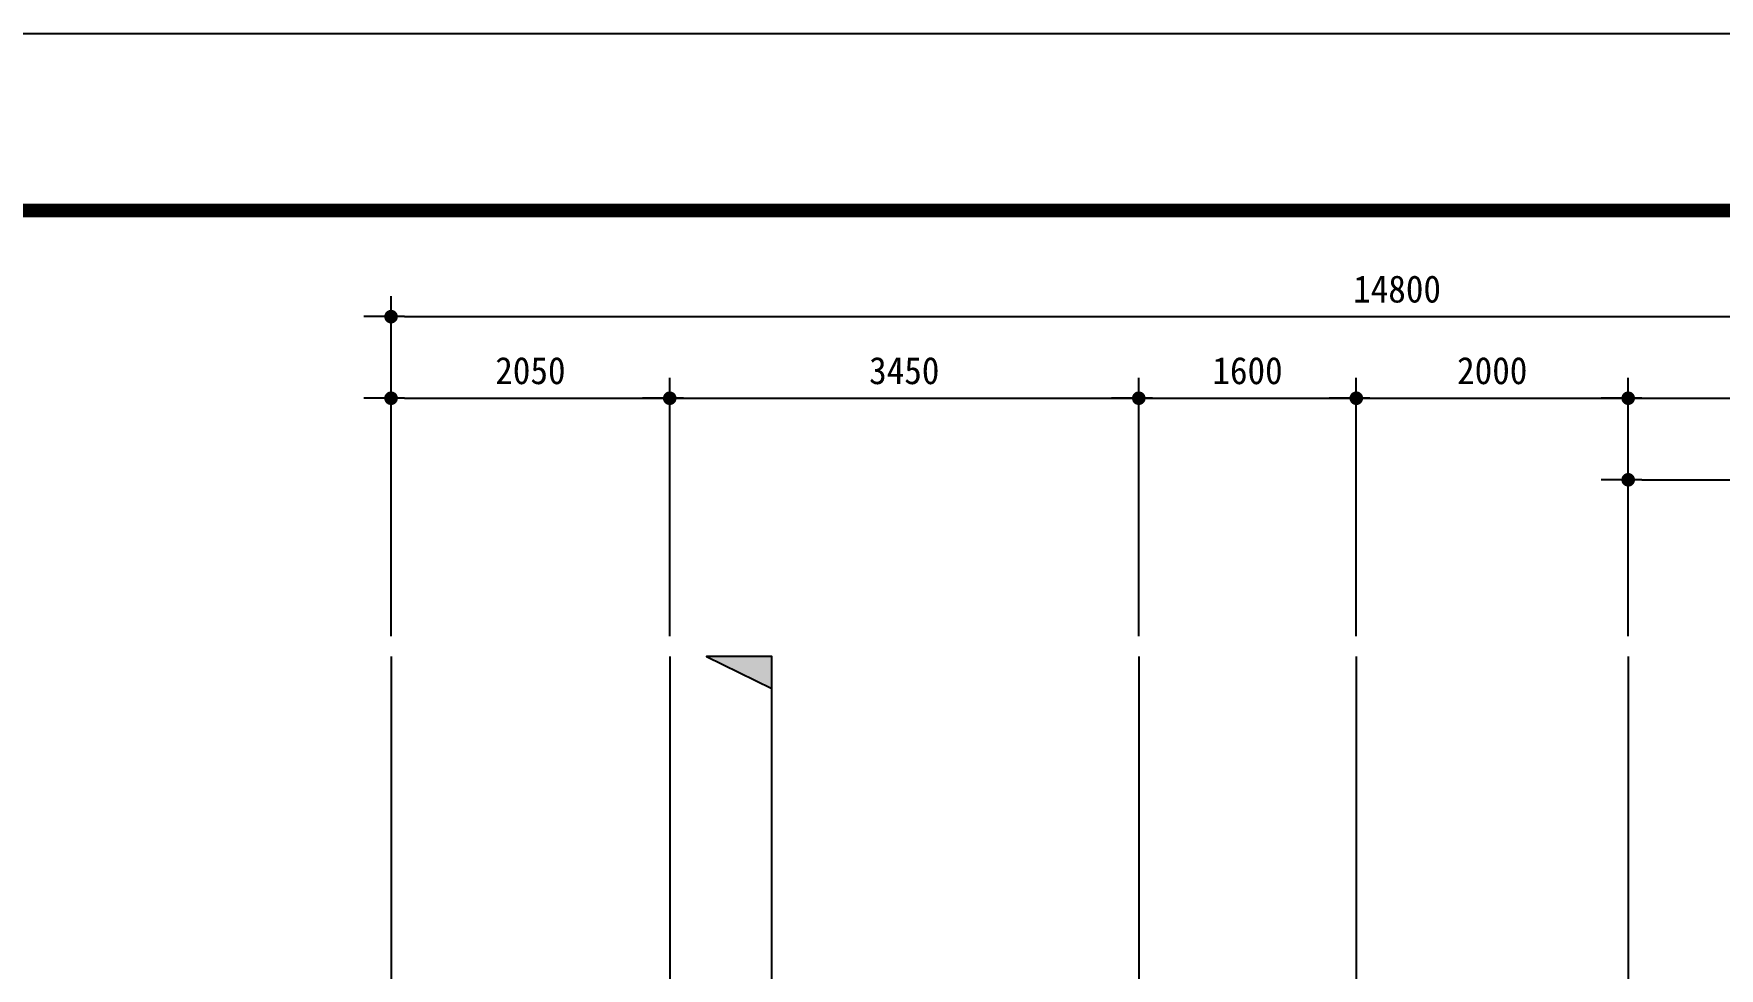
# Model space of a CAD drawing. Header units: millimetres. Extents: x 0 to 42050, y 0 to 29700.
# Drawn here: x 9407 to 21805, y 22826 to 29700 of the extents above; entities that cross this region are included whole.
import ezdxf

# ---------------------------------------------------------------- set-up
doc = ezdxf.new("R2010")
doc.units = ezdxf.units.MM
doc.header["$LTSCALE"] = 100
doc.linetypes.add('CEN', pattern=[52.3, 50, -1, 0.3, -1])
for name, color, linetype in [('2SEC', 2, 'Continuous'), ('CEN', 1, 'CEN'), ('RXDIM', 7, 'Continuous')]:
    doc.layers.add(name, color=color, linetype=linetype)
doc.styles.add('굴림체', font='')
doc.styles.get('굴림체').set_extended_font_data('GulimChe')
doc.dimstyles.new('NDIM 100', dxfattribs={"dimscale": 100, "dimtxt": 2, "dimasz": 1, "dimexe": 1.5, "dimexo": 1.5, "dimgap": 1, "dimtad": 1, "dimdec": 0, "dimtxsty": '굴림체', "dimblk1": '_RXDOT', "dimblk2": '_RXDOT', "dimsah": 1, "dimcen": 3, "dimclrd": 6, "dimclre": 6, "dimclrt": 3, "dimazin": 3, "dimtfac": 1, "dimtdec": 0, "dimtix": 1, "dimtmove": 2, "dimatfit": 3, "dimldrblk": '_RXDOT'})

# ---------------------------------------------------------------- blocks, each defined once
blk = doc.blocks.new('A$C4838202B')
at = {"color": 2, "const_width": 2}
blk.add_lwpolyline([(32, 26), (810, 26), (810, 568), (32, 568)], close=True, dxfattribs=at)
at = {"layer": 'DEFPOINTS'}
blk.add_lwpolyline([(0, 0), (841, 0), (841, 594), (0, 594)], close=True, dxfattribs=at)
blk = doc.blocks.new('_RXDOT')
at = {"color": 0, "linetype": 'ByBlock'}
blk.add_line((-1, 0), (2, 0), dxfattribs=at)
at = {"color": 0, "linetype": 'ByBlock', "const_width": 0.5}
blk.add_lwpolyline([(-0.25, 0, 1), (0.25, 0, 1)], format="xyb", close=True, dxfattribs=at)
blk = doc.blocks.new('*D40')
at = {"layer": 'DEFPOINTS', "color": 0, "transparency": 16777216}
for p in [(26835, 27619), (12035, 25119), (26835, 25119)]:
    blk.add_point(p, dxfattribs=at)
at = {"layer": 'RXDIM', "color": 6, "lineweight": -2, "transparency": 16777216}
for p, q in [((12035, 25269), (12035, 27769)), ((26835, 25269), (26835, 27769)), ((12135, 27619), (26735, 27619))]:
    blk.add_line(p, q, dxfattribs=at)
at = {"layer": 'RXDIM', "color": 6, "lineweight": -2, "transparency": 16777216, "xscale": 100, "yscale": 100, "zscale": 100, "rotation": 180}
blk.add_blockref('_RXDOT', (12035, 27619), dxfattribs=at)
at = {"layer": 'RXDIM', "color": 6, "lineweight": -2, "transparency": 16777216, "xscale": 100, "yscale": 100, "zscale": 100}
blk.add_blockref('_RXDOT', (26835, 27619), dxfattribs=at)
at = {"layer": 'RXDIM', "color": 3, "transparency": 16777216, "insert": (19435, 27821), "char_height": 200, "attachment_point": 5, "style": '굴림체'}
blk.add_mtext('\\A1;14800', dxfattribs=at)
blk = doc.blocks.new('*D41')
at = {"layer": 'DEFPOINTS', "color": 0, "transparency": 16777216}
for p in [(17535, 27019), (14085, 25119), (17535, 25119)]:
    blk.add_point(p, dxfattribs=at)
at = {"layer": 'RXDIM', "color": 6, "lineweight": -2, "transparency": 16777216}
for p, q in [((14085, 25269), (14085, 27169)), ((17535, 25269), (17535, 27169)), ((14185, 27019), (17435, 27019))]:
    blk.add_line(p, q, dxfattribs=at)
at = {"layer": 'RXDIM', "color": 6, "lineweight": -2, "transparency": 16777216, "xscale": 100, "yscale": 100, "zscale": 100, "rotation": 180}
blk.add_blockref('_RXDOT', (14085, 27019), dxfattribs=at)
at = {"layer": 'RXDIM', "color": 6, "lineweight": -2, "transparency": 16777216, "xscale": 100, "yscale": 100, "zscale": 100}
blk.add_blockref('_RXDOT', (17535, 27019), dxfattribs=at)
at = {"layer": 'RXDIM', "color": 3, "transparency": 16777216, "insert": (15810, 27221), "char_height": 200, "attachment_point": 5, "style": '굴림체'}
blk.add_mtext('\\A1;3450', dxfattribs=at)
blk = doc.blocks.new('*D42')
at = {"layer": 'DEFPOINTS', "color": 0, "transparency": 16777216}
for p in [(19135, 27019), (17535, 25119), (19135, 25119)]:
    blk.add_point(p, dxfattribs=at)
at = {"layer": 'RXDIM', "color": 6, "lineweight": -2, "transparency": 16777216}
for p, q in [((17535, 25269), (17535, 27169)), ((19135, 25269), (19135, 27169)), ((17635, 27019), (19035, 27019))]:
    blk.add_line(p, q, dxfattribs=at)
at = {"layer": 'RXDIM', "color": 6, "lineweight": -2, "transparency": 16777216, "xscale": 100, "yscale": 100, "zscale": 100, "rotation": 180}
blk.add_blockref('_RXDOT', (17535, 27019), dxfattribs=at)
at = {"layer": 'RXDIM', "color": 6, "lineweight": -2, "transparency": 16777216, "xscale": 100, "yscale": 100, "zscale": 100}
blk.add_blockref('_RXDOT', (19135, 27019), dxfattribs=at)
at = {"layer": 'RXDIM', "color": 3, "transparency": 16777216, "insert": (18335, 27221), "char_height": 200, "attachment_point": 5, "style": '굴림체'}
blk.add_mtext('\\A1;1600', dxfattribs=at)
blk = doc.blocks.new('*D43')
at = {"layer": 'DEFPOINTS', "color": 0, "transparency": 16777216}
for p in [(21135, 27019), (19135, 25119), (21135, 25119)]:
    blk.add_point(p, dxfattribs=at)
at = {"layer": 'RXDIM', "color": 6, "lineweight": -2, "transparency": 16777216}
for p, q in [((19135, 25269), (19135, 27169)), ((21135, 25269), (21135, 27169)), ((19235, 27019), (21035, 27019))]:
    blk.add_line(p, q, dxfattribs=at)
at = {"layer": 'RXDIM', "color": 6, "lineweight": -2, "transparency": 16777216, "xscale": 100, "yscale": 100, "zscale": 100, "rotation": 180}
blk.add_blockref('_RXDOT', (19135, 27019), dxfattribs=at)
at = {"layer": 'RXDIM', "color": 6, "lineweight": -2, "transparency": 16777216, "xscale": 100, "yscale": 100, "zscale": 100}
blk.add_blockref('_RXDOT', (21135, 27019), dxfattribs=at)
at = {"layer": 'RXDIM', "color": 3, "transparency": 16777216, "insert": (20135, 27221), "char_height": 200, "attachment_point": 5, "style": '굴림체'}
blk.add_mtext('\\A1;2000', dxfattribs=at)
blk = doc.blocks.new('*D44')
at = {"layer": 'DEFPOINTS', "color": 0, "transparency": 16777216}
for p in [(24035, 26419), (21135, 25119), (24035, 25119)]:
    blk.add_point(p, dxfattribs=at)
at = {"layer": 'RXDIM', "color": 6, "lineweight": -2, "transparency": 16777216}
for p, q in [((21135, 25269), (21135, 26569)), ((24035, 25269), (24035, 26569)), ((21235, 26419), (23935, 26419))]:
    blk.add_line(p, q, dxfattribs=at)
at = {"layer": 'RXDIM', "color": 6, "lineweight": -2, "transparency": 16777216, "xscale": 100, "yscale": 100, "zscale": 100, "rotation": 180}
blk.add_blockref('_RXDOT', (21135, 26419), dxfattribs=at)
at = {"layer": 'RXDIM', "color": 6, "lineweight": -2, "transparency": 16777216, "xscale": 100, "yscale": 100, "zscale": 100}
blk.add_blockref('_RXDOT', (24035, 26419), dxfattribs=at)
at = {"layer": 'RXDIM', "color": 3, "transparency": 16777216, "insert": (22585, 26621), "char_height": 200, "attachment_point": 5, "style": '굴림체'}
blk.add_mtext('\\A1;2900', dxfattribs=at)
blk = doc.blocks.new('*D45')
at = {"layer": 'DEFPOINTS', "color": 0, "transparency": 16777216}
for p in [(26835, 27019), (21135, 25119), (26835, 25119)]:
    blk.add_point(p, dxfattribs=at)
at = {"layer": 'RXDIM', "color": 6, "lineweight": -2, "transparency": 16777216}
for p, q in [((21135, 25269), (21135, 27169)), ((26835, 25269), (26835, 27169)), ((21235, 27019), (26735, 27019))]:
    blk.add_line(p, q, dxfattribs=at)
at = {"layer": 'RXDIM', "color": 6, "lineweight": -2, "transparency": 16777216, "xscale": 100, "yscale": 100, "zscale": 100, "rotation": 180}
blk.add_blockref('_RXDOT', (21135, 27019), dxfattribs=at)
at = {"layer": 'RXDIM', "color": 6, "lineweight": -2, "transparency": 16777216, "xscale": 100, "yscale": 100, "zscale": 100}
blk.add_blockref('_RXDOT', (26835, 27019), dxfattribs=at)
at = {"layer": 'RXDIM', "color": 3, "transparency": 16777216, "insert": (23985, 27221), "char_height": 200, "attachment_point": 5, "style": '굴림체'}
blk.add_mtext('\\A1;5700', dxfattribs=at)
blk = doc.blocks.new('*D46')
at = {"layer": 'DEFPOINTS', "color": 0, "transparency": 16777216}
for p in [(14085, 27019), (12035, 25119), (14085, 25119)]:
    blk.add_point(p, dxfattribs=at)
at = {"layer": 'RXDIM', "color": 6, "lineweight": -2, "transparency": 16777216}
for p, q in [((12035, 25269), (12035, 27169)), ((14085, 25269), (14085, 27169)), ((12135, 27019), (13985, 27019))]:
    blk.add_line(p, q, dxfattribs=at)
at = {"layer": 'RXDIM', "color": 6, "lineweight": -2, "transparency": 16777216, "xscale": 100, "yscale": 100, "zscale": 100, "rotation": 180}
blk.add_blockref('_RXDOT', (12035, 27019), dxfattribs=at)
at = {"layer": 'RXDIM', "color": 6, "lineweight": -2, "transparency": 16777216, "xscale": 100, "yscale": 100, "zscale": 100}
blk.add_blockref('_RXDOT', (14085, 27019), dxfattribs=at)
at = {"layer": 'RXDIM', "color": 3, "transparency": 16777216, "insert": (13060, 27221), "char_height": 200, "attachment_point": 5, "style": '굴림체'}
blk.add_mtext('\\A1;2050', dxfattribs=at)
blk = doc.blocks.new('eksdua')
at = {"layer": '2SEC'}
blk.add_hatch(color=256, dxfattribs=at).paths.add_polyline_path([(0, 7165), (-479, 7165), (0, 6930)])
blk.add_lwpolyline([(0, -12098), (0, 7165), (-479, 7165), (0, 6930)], dxfattribs=at)

msp = doc.modelspace()

# ---------------------------------------------------------------- linework, layer by layer
msp.add_lwpolyline([(37500, 28400), (1600, 28400), (1600, 1300), (37500, 1300)], close=True)
at = {"layer": 'CEN'}
for points in [[(12035.2, 25118.5), (12035.2, 5302.5)], [(12035.2, 25118.5), (12035.2, 5302.5)], [(14085.2, 25118.5), (14085.2, 17477.6)], [(17535.2, 25118.5), (17535.2, 17136.7)], [(19135.2, 25118.5), (19135.2, 17105.2)], [(21135.2, 25118.5), (21135.2, 17105.2)]]:
    msp.add_lwpolyline(points, dxfattribs=at)

# ---------------------------------------------------------------- block references
at = {"xscale": 50, "yscale": 50, "zscale": 50}
msp.add_blockref('A$C4838202B', (0, 0), dxfattribs=at)
at = {"layer": '2SEC'}
msp.add_blockref('eksdua', (14835.2, 17953.7), dxfattribs=at)

# ---------------------------------------------------------------- dimensions: what is measured, and where the dimension line sits
at = {"layer": 'RXDIM'}
for base, p1, p2, picture, middle in [((26835.2, 27618.5), (12035.2, 25118.5), (26835.2, 25118.5), '*D40', (19435.2, 27821.2)), ((14085.2, 27018.5), (12035.2, 25118.5), (14085.2, 25118.5), '*D46', (13060.2, 27220.8)), ((17535.2, 27018.5), (14085.2, 25118.5), (17535.2, 25118.5), '*D41', (15810.2, 27221)), ((19135.2, 27018.5), (17535.2, 25118.5), (19135.2, 25118.5), '*D42', (18335.2, 27221.2)), ((21135.2, 27018.5), (19135.2, 25118.5), (21135.2, 25118.5), '*D43', (20135.2, 27220.8)), ((26835.2, 27018.5), (21135.2, 25118.5), (26835.2, 25118.5), '*D45', (23985.2, 27221)), ((24035.2, 26418.5), (21135.2, 25118.5), (24035.2, 25118.5), '*D44', (22585.2, 26620.8))]:
    dim = msp.add_linear_dim(base=base, p1=p1, p2=p2, dimstyle='NDIM 100', dxfattribs=at)
    dim.commit()
    dim.dimension.update_dxf_attribs({"geometry": picture, "text_midpoint": middle})

doc.saveas('drawing.dxf')
